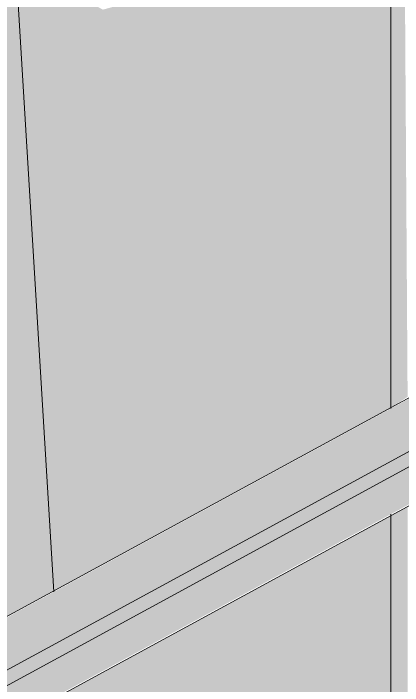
# Model space of a CAD drawing. Header units: inches. Extents: x 27328 to 120839, y -4075 to 4147.
# Drawn here: x 33251.9 to 33273.05, y 1662.69 to 1699.24 of the extents above; entities that cross this region are included whole.
import ezdxf

# ---------------------------------------------------------------- set-up
doc = ezdxf.new("R2010")
doc.units = ezdxf.units.IN
doc.header["$MEASUREMENT"] = 0
doc.layers.add('S-BEAM', color=12, linetype='Continuous', lineweight=9)
doc.layers.add('S-COLS', color=52, linetype='Continuous', lineweight=9)

# ---------------------------------------------------------------- blocks, each defined once
blk = doc.blocks.new('Girt_Z - 8_D-707857-Axon - Looking North East')
at = {"layer": 'S-BEAM'}
for points in [[(31903.407, 929.035), (34078.95, 2112.961), (34078.53, 2113.575), (31903.407, 929.878)], [(31903.407, 929.878), (34076.049, 2112.226), (34073.235, 2113.557), (31903.407, 932.74)], [(31903.407, 926.995), (34078.95, 2110.921), (34078.95, 2112.961), (31903.407, 929.035)]]:
    blk.add_hatch(color=256, dxfattribs=at).paths.add_polyline_path(points, flags=0)
for p, q in [((31903.407, 929.878), (34078.53, 2113.575)), ((34073.146, 2113.56), (31903.407, 932.792)), ((31903.407, 929.035), (34078.95, 2112.961)), ((31903.407, 926.921), (34078.902, 2110.821))]:
    blk.add_line(p, q, dxfattribs=at)

msp = doc.modelspace()

# ---------------------------------------------------------------- hatches: boundary and pattern name
at = {"layer": 'S-COLS'}
h = msp.add_hatch(color=256, dxfattribs=at)
h.paths.add_polyline_path([(33256.462, 1628.356), (33272.411, 1637.036), (33272.411, 1659.975), (33255.128, 1650.516), (33256.31, 1630.874)], flags=0)
h.paths.add_polyline_path([(33255.06, 1651.65), (33272.411, 1661.093), (33272.411, 1671.934), (33254.428, 1662.148), (33254.814, 1655.734)], flags=0)
h.paths.add_polyline_path([(33254.086, 1667.825), (33272.411, 1677.798), (33272.411, 1708.728), (33268.125, 1710.966), (33258.558, 1705.76), (33258.361, 1700.263), (33257.573, 1699.667), (33256.765, 1699.447), (33252.035, 1701.916), (33253.949, 1670.111)], flags=0)
h = msp.add_hatch(color=256, dxfattribs=at)
h.paths.add_polyline_path([(33273.326, 1636.975), (33273.326, 1660.473), (33272.411, 1659.921), (33272.536, 1637.103), (33272.777, 1637.235), (33273.314, 1636.981)], flags=0)
h.paths.add_polyline_path([(33272.411, 1661.093), (33273.326, 1661.59), (33273.326, 1672.432), (33272.411, 1671.934), (33272.411, 1668.091)], flags=0)
h.paths.add_polyline_path([(33272.411, 1677.798), (33273.326, 1678.387), (33273.13, 1708.353), (33272.411, 1708.728), (33272.411, 1678.487)], flags=0)
h = msp.add_hatch(color=256, dxfattribs=at)
h.paths.add_polyline_path([(33250.751, 1625.248), (33256.462, 1628.356), (33255.125, 1650.568), (33249.417, 1647.408), (33250.595, 1627.837)], flags=0)
h.paths.add_polyline_path([(33249.349, 1648.542), (33255.06, 1651.65), (33254.428, 1662.148), (33248.717, 1659.04)], flags=0)
h.paths.add_polyline_path([(33248.376, 1664.718), (33254.086, 1667.825), (33252.035, 1701.916), (33251.759, 1702.06), (33246.307, 1699.093), (33247.479, 1679.613)], flags=0)

# ---------------------------------------------------------------- linework, layer by layer
for p, q in [((33272.411, 1708.728), (33272.411, 1677.75)), ((33254.089, 1667.779), (33252.035, 1701.916)), ((33272.411, 1672.005), (33272.411, 1661.093))]:
    msp.add_line(p, q, dxfattribs=at)

# ---------------------------------------------------------------- block references
at = {"layer": 'S-BEAM'}
msp.add_blockref('Girt_Z - 8_D-707857-Axon - Looking North East', (0, 0), dxfattribs=at)

doc.saveas('drawing.dxf')
